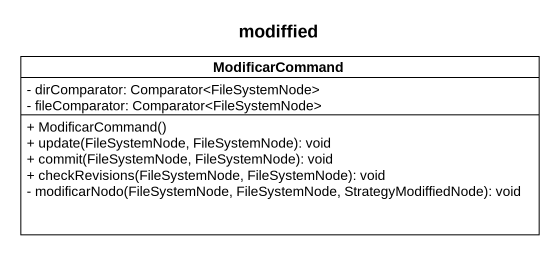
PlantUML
@startuml
title modiffied
hide circle
hide empty members
skinparam classAttributeIconSize 0
class ModificarCommand {
  - dirComparator: Comparator<FileSystemNode>
  - fileComparator: Comparator<FileSystemNode>
  + ModificarCommand()
  + update(FileSystemNode, FileSystemNode): void
  + commit(FileSystemNode, FileSystemNode): void
  + checkRevisions(FileSystemNode, FileSystemNode): void
  - modificarNodo(FileSystemNode, FileSystemNode, StrategyModiffiedNode): void
}
@enduml
